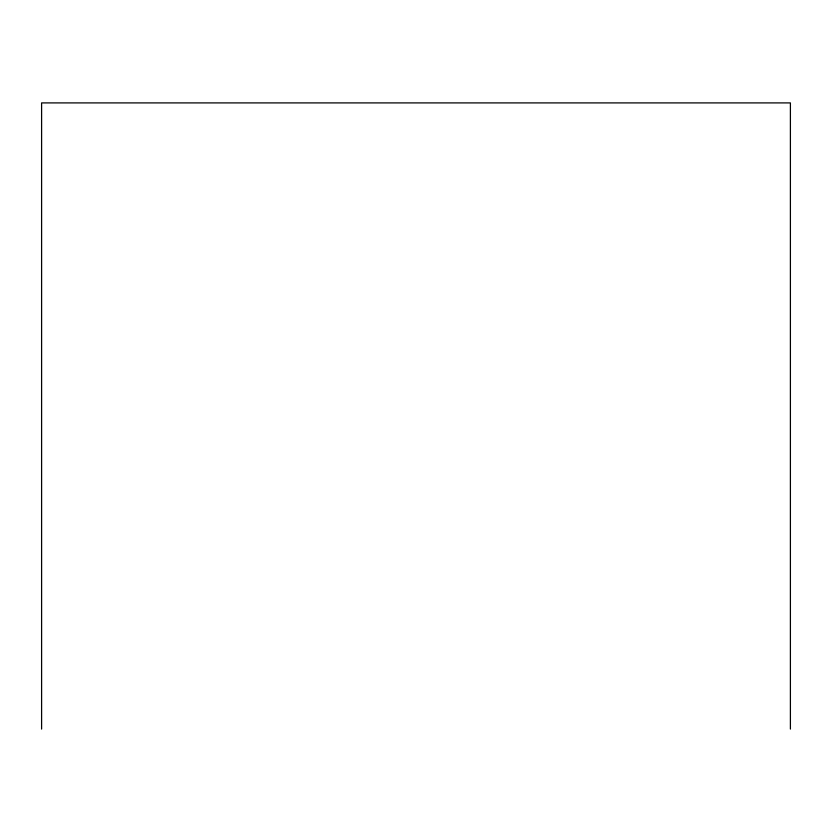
<?xml version="1.0" encoding="UTF-8"?>
<svg xmlns="http://www.w3.org/2000/svg" width="832" height="832" viewBox="0 0 832 832"><rect width="100%" height="100%" fill="white"/><g stroke="black" fill="none" stroke-linecap="round" stroke-linejoin="round"><path stroke-width="1.25" d="M790.4 729.092L790.4 102.908L41.6 102.908L41.6 729.092"/></g></svg>
